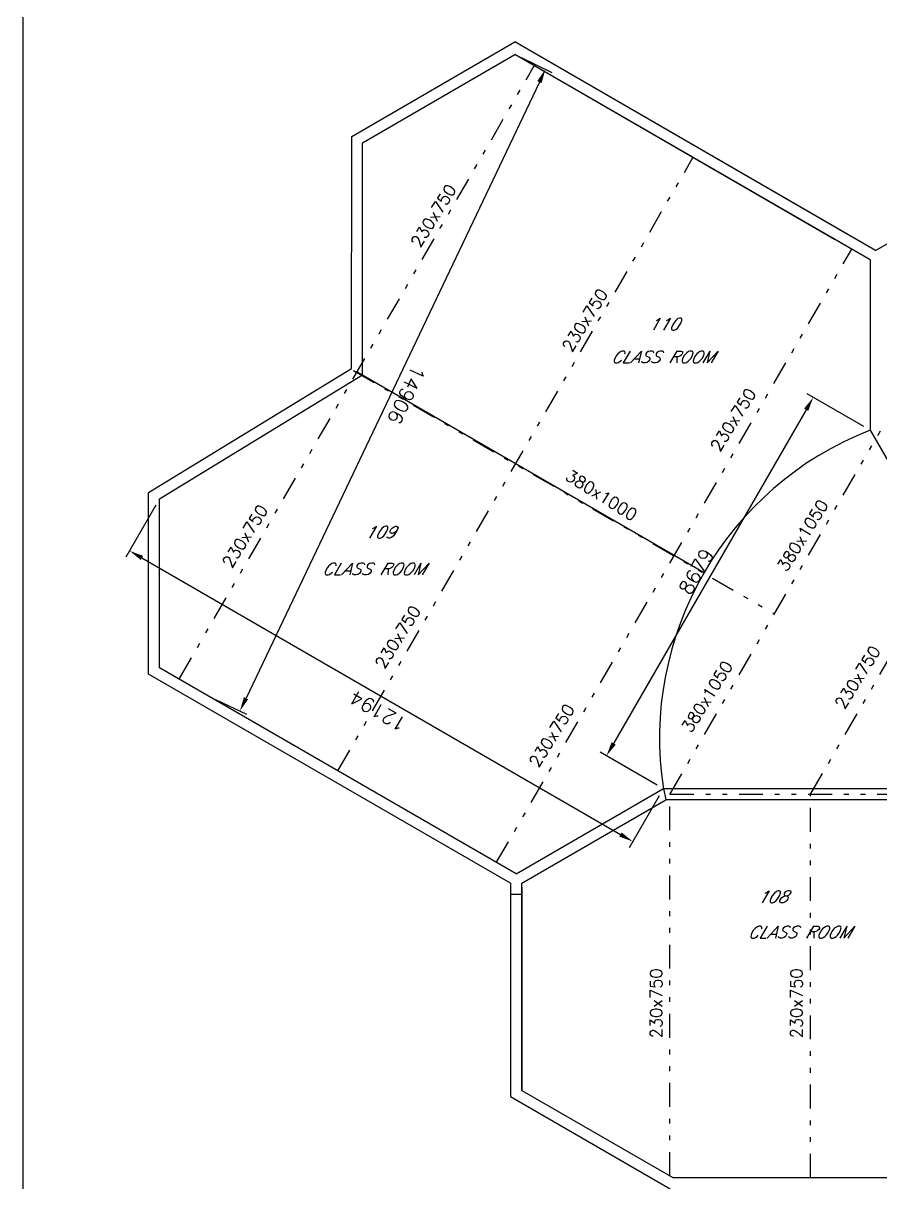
# Model space of a CAD drawing. Extents: x 8365 to 8547, y -347 to -272.
# Drawn here: x 8464.96 to 8482.95, y -311.44 to -287.13 of the extents above; entities that cross this region are included whole.
import ezdxf

# ---------------------------------------------------------------- set-up
doc = ezdxf.new("R2010")
doc.units = 0
doc.linetypes.add('DIVIDE', pattern=[1.25, 0.5, -0.25, 0, -0.25, 0, -0.25])
doc.layers.get('DEFPOINTS').update_dxf_attribs({"linetype": 'CONTINUOUS'})
doc.layers.add('1', color=7, linetype='CONTINUOUS')
doc.styles.add('ROMANS', font='ROMANS')
doc.dimstyles.get("Standard").update_dxf_attribs({"dimtxt": 2.5, "dimasz": 2.5, "dimexe": 1.25, "dimexo": 0.625, "dimtad": 1, "dimcen": 2.5, "dimazin": 3, "dimtfac": 1, "dimtmove": 0, "dimatfit": 3})

# ---------------------------------------------------------------- blocks, each defined once
blk = doc.blocks.new('*D61')
at = {"layer": '1', "color": 0, "linetype": 'CONTINUOUS'}
for p, q in [((8475.406, -287.847), (8476.053, -288.156)), ((8475.789, -288.362), (8469.634, -301.277)), ((8468.994, -301.304), (8469.641, -301.612))]:
    blk.add_line(p, q, dxfattribs=at)
for points in [[(8475.834, -288.383), (8475.743, -288.34), (8475.918, -288.091)], [(8469.679, -301.298), (8469.589, -301.255), (8469.505, -301.548)]]:
    blk.add_solid(points, dxfattribs=at)
at = {"layer": 'DEFPOINTS', "color": 0, "linetype": 'CONTINUOUS'}
for p in [(8475.271, -287.783), (8468.859, -301.24), (8469.505, -301.548)]:
    blk.add_point(p, dxfattribs=at)
at = {"layer": '1', "color": 7, "linetype": 'CONTINUOUS', "style": 'ROMANS'}
blk.add_text('14906', height=0.3, rotation=244.5213, dxfattribs=at).set_placement((8473.139, -294.271))
blk = doc.blocks.new('*D63')
at = {"layer": '1', "color": 0, "linetype": 'CONTINUOUS'}
for p, q in [((8467.744, -297.227), (8467.115, -298.317)), ((8467.45, -298.337), (8477.49, -304.134)), ((8478.304, -303.324), (8477.675, -304.414))]:
    blk.add_line(p, q, dxfattribs=at)
for points in [[(8467.425, -298.38), (8467.475, -298.293), (8467.19, -298.187)], [(8477.465, -304.177), (8477.515, -304.091), (8477.75, -304.284)]]:
    blk.add_solid(points, dxfattribs=at)
at = {"layer": 'DEFPOINTS', "color": 0, "linetype": 'CONTINUOUS'}
for p in [(8467.819, -297.097), (8478.379, -303.194), (8477.75, -304.284)]:
    blk.add_point(p, dxfattribs=at)
at = {"layer": '1', "color": 7, "linetype": 'CONTINUOUS', "style": 'ROMANS'}
blk.add_text('12194', height=0.3, rotation=150, dxfattribs=at).set_placement((8473.038, -301.737))
blk = doc.blocks.new('*D65')
at = {"layer": '1', "color": 0, "linetype": 'CONTINUOUS'}
for p, q in [((8482.6, -295.583), (8481.407, -294.894)), ((8481.387, -295.229), (8477.347, -302.226)), ((8478.261, -303.099), (8477.068, -302.41))]:
    blk.add_line(p, q, dxfattribs=at)
for points in [[(8481.344, -295.204), (8481.43, -295.254), (8481.537, -294.969)], [(8477.304, -302.201), (8477.391, -302.251), (8477.197, -302.485)]]:
    blk.add_solid(points, dxfattribs=at)
at = {"layer": 'DEFPOINTS', "color": 0, "linetype": 'CONTINUOUS'}
for p in [(8482.73, -295.658), (8477.197, -302.485), (8478.391, -303.174)]:
    blk.add_point(p, dxfattribs=at)
at = {"layer": '1', "color": 7, "linetype": 'CONTINUOUS', "style": 'ROMANS'}
blk.add_text('8679', height=0.3, rotation=60, dxfattribs=at).set_placement((8478.955, -299.141))

msp = doc.modelspace()

# ---------------------------------------------------------------- linework, layer by layer
at = {"layer": '1', "color": 1, "linetype": 'CONTINUOUS'}
for p, q in [((8471.852, -289.5), (8475.271, -287.517)), ((8482.334, -291.595), (8475.271, -287.517)), ((8482.843, -291.889), (8475.271, -287.517)), ((8472.081, -289.632), (8475.271, -287.783)), ((8481.983, -291.658), (8475.271, -287.783)), ((8482.73, -292.089), (8475.271, -287.783)), ((8471.849, -294.368), (8471.852, -289.5)), ((8472.079, -294.497), (8472.081, -289.632)), ((8482.843, -291.889), (8486.715, -289.653)), ((8482.73, -292.089), (8482.73, -295.658)), ((8467.589, -296.968), (8471.849, -294.368)), ((8467.819, -297.097), (8472.079, -294.497)), ((8471.964, -294.432), (8479.245, -298.645)), ((8482.73, -295.658), (8485.855, -301.07)), ((8467.589, -300.772), (8467.589, -296.968)), ((8467.819, -300.639), (8467.819, -297.097)), ((8475.3, -304.959), (8467.819, -300.639)), ((8475.183, -305.156), (8467.589, -300.772)), ((8475.3, -304.959), (8478.391, -303.174)), ((8478.391, -303.174), (8484.64, -303.174)), ((8475.418, -305.156), (8478.444, -303.409)), ((8484.587, -303.409), (8478.444, -303.409)), ((8475.183, -305.156), (8475.183, -309.628)), ((8475.418, -309.499), (8475.418, -305.156)), ((8475.418, -305.239), (8475.418, -309.499)), ((8475.418, -305.394), (8475.183, -305.394)), ((8475.183, -309.629), (8478.534, -311.564)), ((8475.418, -309.499), (8478.587, -311.329)), ((8478.587, -311.329), (8484.443, -311.329))]:
    msp.add_line(p, q, dxfattribs=at)
at = {"layer": '1', "color": 5, "linetype": 'DIVIDE'}
for p, q in [((8468.238, -300.861), (8475.69, -288.004)), ((8471.56, -302.799), (8479.012, -289.943)), ((8489.832, -291.717), (8482.903, -295.718)), ((8474.893, -304.718), (8482.345, -291.861)), ((8471.89, -294.41), (8480.722, -299.51)), ((8478.529, -303.294), (8482.947, -295.671)), ((8481.48, -303.292), (8484.394, -298.265)), ((8478.391, -303.174), (8478.444, -303.409)), ((8478.529, -311.295), (8478.529, -303.294)), ((8478.53, -303.292), (8484.43, -303.292)), ((8481.48, -311.329), (8481.48, -303.292))]:
    msp.add_line(p, q, dxfattribs=at)
at = {"layer": '1', "color": 7, "linetype": 'CONTINUOUS'}
msp.add_lwpolyline([(8464.958, -272.232), (8546.941, -272.232), (8546.941, -346.584), (8464.958, -346.584)], close=True, dxfattribs=at)
at = {"layer": '1', "color": 1, "linetype": 'CONTINUOUS'}
msp.add_arc((8485.247, -302.122), 6.937, 111.2751, 188.7249, dxfattribs=at)

# ---------------------------------------------------------------- texts
at = {"layer": '1', "color": 6, "linetype": 'CONTINUOUS', "style": 'ROMANS'}
for rotation, p in [(58, (8473.285, -291.851)), (58, (8476.464, -294.041)), (58, (8479.573, -296.129)), (58, (8469.331, -298.569)), (58, (8472.537, -300.684)), (58, (8482.185, -301.527)), (58, (8475.768, -302.749)), (90, (8478.365, -308.409)), (90, (8481.309, -308.409))]:
    msp.add_text('230x750', height=0.25, rotation=rotation, dxfattribs=at).set_placement(p)
at = {"layer": '1', "color": 7, "linetype": 'CONTINUOUS', "style": 'ROMANS', "oblique": 30}
for s, p in [('110', (8478.064, -293.558)), ('CLASS ROOM', (8477.283, -294.249)), ('109', (8472.11, -297.92)), ('CLASS ROOM', (8471.22, -298.693)), ('108', (8480.346, -305.566)), ('CLASS ROOM', (8480.154, -306.306))]:
    msp.add_text(s, height=0.25, dxfattribs=at).set_placement(p)
at = {"layer": '1', "color": 3, "linetype": 'CONTINUOUS', "style": 'ROMANS'}
for s, rotation, p in [('380x1000', 328, (8476.314, -296.682)), ('380x1050', 58, (8480.975, -298.647)), ('380x1050', 58, (8478.971, -302.024))]:
    msp.add_text(s, height=0.25, rotation=rotation, dxfattribs=at).set_placement(p)

# ---------------------------------------------------------------- dimensions: what is measured, and where the dimension line sits
at = {"layer": '1', "color": 7, "linetype": 'CONTINUOUS'}
for base, p1, p2, angle, picture, middle in [((8469.505, -301.548), (8475.271, -287.783), (8468.859, -301.24), 244.5213, '*D61', (8472.687, -294.871)), ((8477.197, -302.485), (8482.73, -295.658), (8478.391, -303.174), 240, '*D65', (8479.367, -298.727)), ((8477.75, -304.284), (8467.819, -297.097), (8478.379, -303.194), 330, '*D63', (8472.47, -301.235))]:
    dim = msp.add_linear_dim(base=base, p1=p1, p2=p2, angle=angle, dimstyle='Standard', dxfattribs=at)
    dim.commit()
    dim.dimension.update_dxf_attribs({"geometry": picture, "text_midpoint": middle, "dimtype": 161})

doc.saveas('drawing.dxf')
